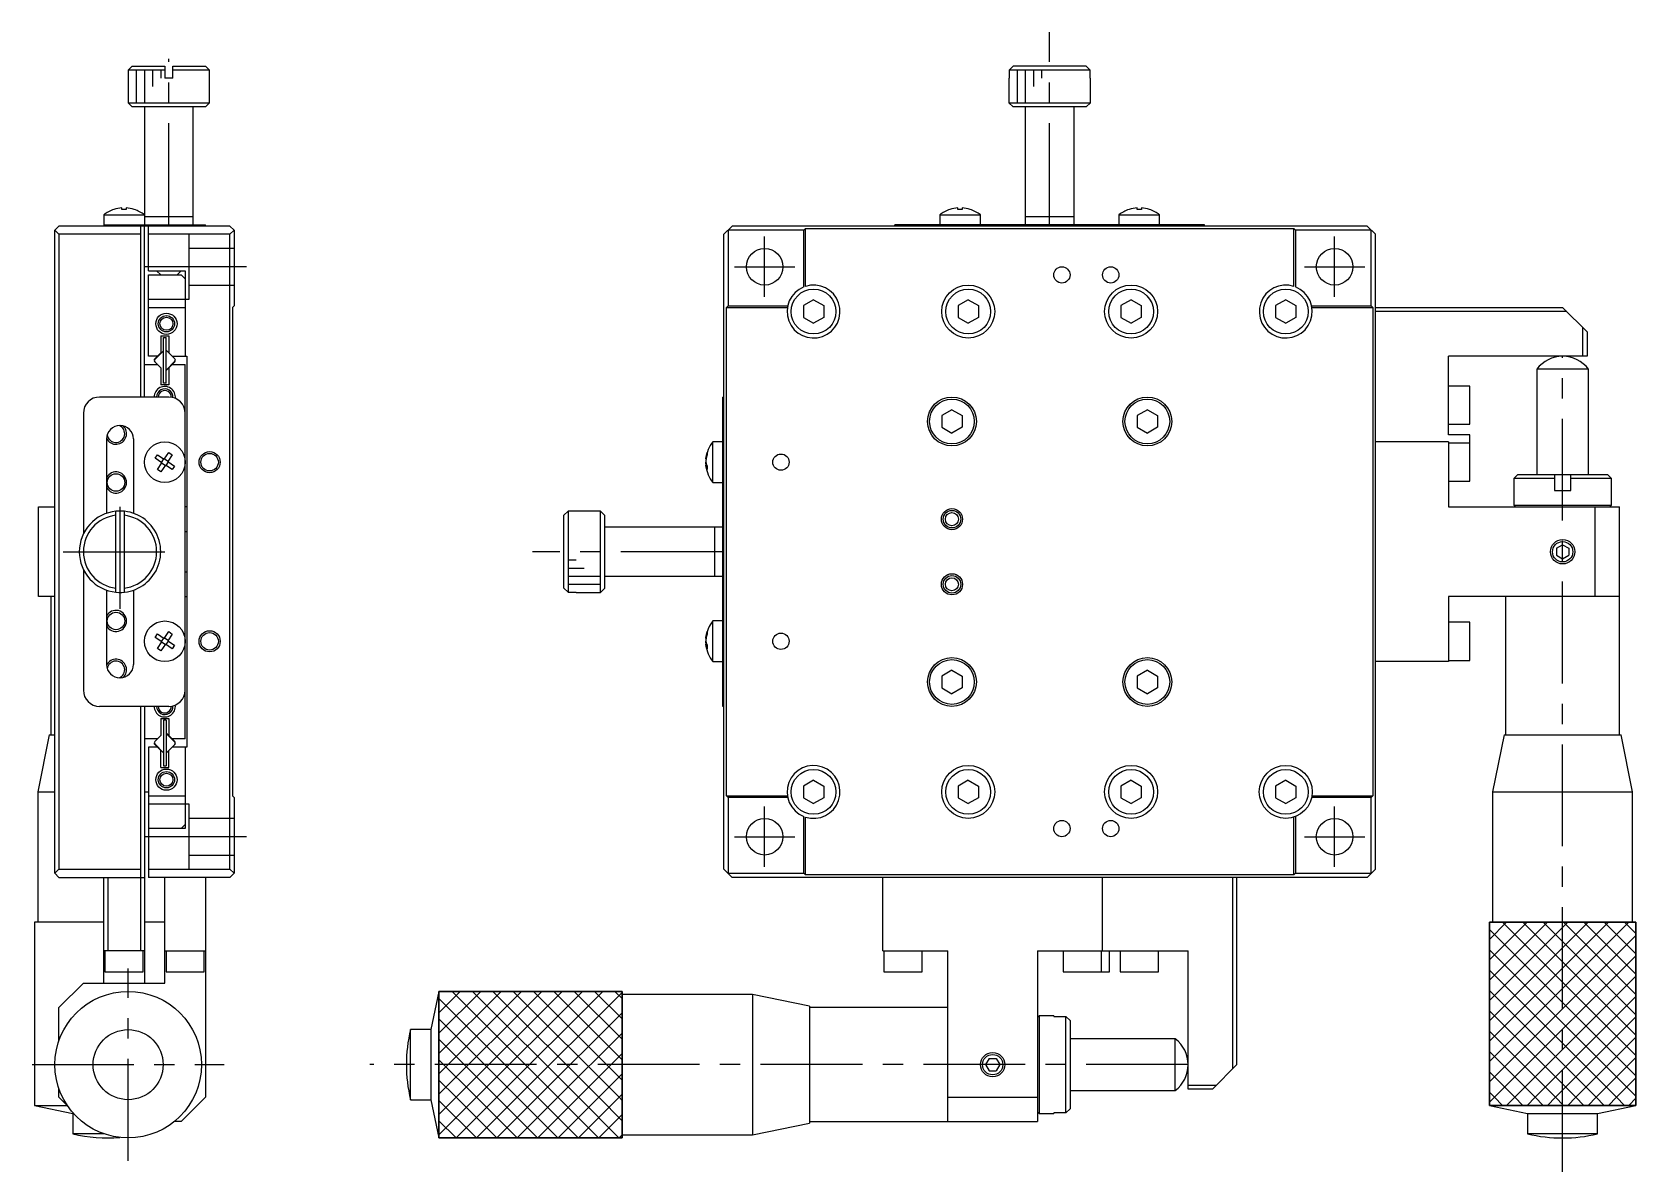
# Model space of a CAD drawing. Extents: x -129 to 390, y 9 to 271.
# Drawn here: x 193.2 to 390.2, y 85.4 to 225.4 of the extents above; entities that cross this region are included whole.
import ezdxf

# ---------------------------------------------------------------- set-up
doc = ezdxf.new("R2010")
doc.units = 0
doc.header["$LTSCALE"] = 10
doc.linetypes.add('CENTER', pattern=[2, 1.25, -0.25, 0.25, -0.25])
doc.linetypes.add('DASHED', pattern=[3.5, 2, -1.5])
doc.layers.get('0').update_dxf_attribs({"linetype": 'CONTINUOUS'})
doc.layers.add('CENTER', color=1, linetype='CENTER')

msp = doc.modelspace()

# ---------------------------------------------------------------- linework, layer by layer
at = {"color": 7, "linetype": 'CONTINUOUS'}
for p, q in [((205.522952, 221.24094), (205.022952, 220.74094)), ((209.522952, 220.74094), (205.022952, 220.74094)), ((205.022952, 220.74094), (205.022952, 216.74094)), ((205.522952, 221.24094), (209.522952, 221.24094)), ((209.522952, 221.24094), (209.522952, 219.74094)), ((210.522952, 221.24094), (214.522952, 221.24094)), ((210.522952, 219.74094), (210.522952, 221.24094)), ((215.022952, 220.74094), (210.522952, 220.74094)), ((215.022952, 220.74094), (214.522952, 221.24094)), ((215.022952, 216.74094), (215.022952, 220.74094)), ((313.215938, 220.74094), (313.718739, 221.24094)), ((323.165812, 220.74094), (313.215938, 220.74094)), ((313.215938, 220.74094), (313.215938, 219.74094)), ((322.663011, 221.24094), (313.718739, 221.24094)), ((322.663011, 221.24094), (323.165812, 220.74094)), ((323.165812, 219.74094), (323.165812, 220.74094)), ((210.522952, 219.74094), (209.522952, 219.74094)), ((313.190875, 219.74094), (313.190875, 216.74094)), ((313.215938, 219.74094), (313.190875, 219.74094)), ((323.190875, 219.74094), (323.165812, 219.74094)), ((323.190875, 216.74094), (323.190875, 219.74094)), ((205.022952, 216.74094), (205.522952, 216.24094)), ((205.022952, 216.74094), (215.022952, 216.74094)), ((214.522952, 216.24094), (215.022952, 216.74094)), ((313.190875, 216.74094), (323.190875, 216.74094)), ((313.190875, 216.74094), (313.690875, 216.24094)), ((322.690875, 216.24094), (323.190875, 216.74094)), ((214.522952, 216.24094), (205.522952, 216.24094)), ((207.022952, 216.24094), (207.022952, 201.74094)), ((213.022952, 201.74094), (213.022952, 216.24094)), ((322.690875, 216.24094), (313.690875, 216.24094)), ((315.190875, 216.24094), (315.190875, 201.74094)), ((321.190875, 201.74094), (321.190875, 216.24094)), ((202.022952, 202.963439), (207.022952, 202.963439)), ((202.022952, 202.963439), (202.022952, 201.59094)), ((203.274719, 203.632287), (203.270976, 203.639961)), ((204.262952, 203.632287), (204.262952, 203.824004)), ((204.782952, 203.632287), (204.262952, 203.632287)), ((204.782952, 203.824004), (204.782952, 203.632287)), ((205.774928, 203.639961), (205.771185, 203.632287)), ((304.690875, 202.963439), (309.690875, 202.963439)), ((304.690875, 202.963439), (304.690875, 201.74094)), ((305.942642, 203.632287), (305.938899, 203.639961)), ((306.930875, 203.632287), (306.930875, 203.824004)), ((307.450875, 203.632287), (306.930875, 203.632287)), ((307.450875, 203.824004), (307.450875, 203.632287)), ((308.442851, 203.639961), (308.439108, 203.632287)), ((309.690875, 201.74094), (309.690875, 202.963439)), ((326.690875, 202.963439), (331.690875, 202.963439)), ((326.690875, 202.963439), (326.690875, 201.74094)), ((327.942642, 203.632287), (327.938899, 203.639961)), ((328.930875, 203.632287), (328.930875, 203.824004)), ((329.450875, 203.632287), (328.930875, 203.632287)), ((329.450875, 203.824004), (329.450875, 203.632287)), ((330.442851, 203.639961), (330.439108, 203.632287)), ((331.690875, 201.74094), (331.690875, 202.963439)), ((196.022952, 201.09094), (196.522952, 201.59094)), ((196.022952, 122.09094), (196.022952, 201.09094)), ((196.522952, 200.59094), (196.022952, 201.09094)), ((217.522952, 201.59094), (196.522952, 201.59094)), ((202.022952, 201.74094), (214.522952, 201.74094)), ((206.522952, 201.59094), (206.522952, 180.59094)), ((213.022952, 202.74094), (207.022952, 202.74094)), ((207.022952, 180.59094), (207.022952, 201.59094)), ((207.522952, 196.09094), (207.522952, 201.59094)), ((214.522952, 201.59094), (214.522952, 201.74094)), ((218.022952, 201.09094), (217.522952, 201.59094)), ((218.022952, 201.09094), (217.522952, 200.59094)), ((218.022952, 201.09094), (218.022952, 191.79094)), ((279.190875, 201.59094), (278.190875, 200.59094)), ((287.990875, 201.09094), (278.690875, 201.09094)), ((278.690875, 201.09094), (278.690875, 191.79094)), ((357.190875, 201.59094), (279.190875, 201.59094)), ((287.990875, 201.09094), (288.190875, 201.29094)), ((287.990875, 194.111288), (287.990875, 201.09094)), ((288.190875, 201.29094), (348.190875, 201.29094)), ((288.190875, 194.183269), (288.190875, 201.29094)), ((299.190875, 201.59094), (299.190875, 201.74094)), ((337.190875, 201.74094), (299.190875, 201.74094)), ((321.190875, 202.74094), (315.190875, 202.74094)), ((337.190875, 201.59094), (337.190875, 201.74094)), ((348.190875, 201.29094), (348.390875, 201.09094)), ((348.190875, 194.183269), (348.190875, 201.29094)), ((357.690875, 201.09094), (348.390875, 201.09094)), ((348.390875, 201.09094), (348.390875, 194.111288)), ((358.190875, 200.59094), (357.190875, 201.59094)), ((357.690875, 191.79094), (357.690875, 201.09094)), ((196.522952, 200.59094), (196.522952, 122.59094)), ((206.522952, 200.59094), (196.522952, 200.59094)), ((217.522952, 200.59094), (207.522952, 200.59094)), ((217.522952, 122.59094), (217.522952, 200.59094)), ((278.190875, 122.59094), (278.190875, 200.59094)), ((358.190875, 122.59094), (358.190875, 200.59094)), ((207.522952, 196.09094), (212.022952, 196.09094)), ((207.522952, 195.59094), (211.522952, 195.59094)), ((207.522952, 185.59094), (207.522952, 195.59094)), ((208.522952, 196.09094), (209.022952, 195.59094)), ((211.022952, 195.59094), (211.522952, 196.09094)), ((211.522952, 195.59094), (212.022952, 195.09094)), ((212.022952, 196.09094), (212.022952, 185.59094)), ((207.522952, 191.59094), (212.022952, 191.59094)), ((218.022952, 191.79094), (217.822952, 191.59094)), ((217.822952, 191.590996), (217.822952, 131.59094)), ((278.490875, 191.59094), (278.690875, 191.79094)), ((278.490875, 131.59094), (278.490875, 191.59094)), ((278.490875, 191.59094), (285.979567, 191.59094)), ((278.690875, 191.79094), (286.017155, 191.79094)), ((289.190875, 192.534316), (287.940875, 191.812628)), ((287.940875, 191.812628), (287.940875, 190.369252)), ((289.190875, 192.534316), (290.440875, 191.812628)), ((290.440875, 191.812628), (290.440875, 190.369252)), ((308.190875, 192.534316), (306.940875, 191.812628)), ((306.940875, 191.812628), (306.940875, 190.369252)), ((308.190875, 192.534316), (309.440875, 191.812628)), ((309.440875, 191.812628), (309.440875, 190.369252)), ((328.190875, 192.534316), (326.940875, 191.812628)), ((326.940875, 191.812628), (326.940875, 190.369252)), ((328.190875, 192.534316), (329.440875, 191.812628)), ((329.440875, 191.812628), (329.440875, 190.369252)), ((347.190875, 192.534316), (345.940875, 191.812628)), ((345.940875, 191.812628), (345.940875, 190.369252)), ((347.190875, 192.534316), (348.440875, 191.812628)), ((348.440875, 191.812628), (348.440875, 190.369252)), ((350.364595, 191.79094), (357.690875, 191.79094)), ((350.402183, 191.59094), (357.890875, 191.59094)), ((357.690875, 191.79094), (357.890875, 191.59094)), ((357.890875, 191.59094), (357.890875, 131.59094)), ((358.190875, 191.59094), (381.190875, 191.59094)), ((381.690875, 191.09094), (358.190875, 191.09094)), ((381.190875, 191.59094), (384.190875, 188.59094)), ((287.940875, 190.369252), (289.190875, 189.647564)), ((290.440875, 190.369252), (289.190875, 189.647564)), ((306.940875, 190.369252), (308.190875, 189.647564)), ((309.440875, 190.369252), (308.190875, 189.647564)), ((326.940875, 190.369252), (328.190875, 189.647564)), ((329.440875, 190.369252), (328.190875, 189.647564)), ((345.940875, 190.369252), (347.190875, 189.647564)), ((348.440875, 190.369252), (347.190875, 189.647564)), ((383.690875, 185.59094), (383.690875, 189.09094)), ((209.022952, 188.09094), (210.022952, 188.09094)), ((209.022952, 188.09094), (209.022952, 186.005154)), ((209.372952, 182.29094), (209.372952, 187.89094)), ((209.372952, 187.89094), (209.672952, 187.89094)), ((209.672952, 182.29094), (209.672952, 187.89094)), ((210.022952, 188.09094), (210.022952, 186.005154)), ((384.190875, 188.59094), (384.190875, 185.59094)), ((208.608738, 185.59094), (207.522952, 185.59094)), ((209.372952, 186.284443), (208.285515, 185.197006)), ((209.022952, 186.005154), (208.285515, 185.267717)), ((210.760389, 185.267717), (209.699729, 186.328377)), ((210.437166, 185.59094), (212.222952, 185.59094)), ((212.222952, 185.59094), (212.222952, 137.59094)), ((367.190875, 175.94094), (367.190875, 185.59094)), ((384.190875, 185.59094), (367.190875, 185.59094)), ((207.022952, 184.59094), (208.608738, 184.59094)), ((208.285515, 184.914163), (209.022952, 184.176727)), ((209.022952, 184.176727), (209.022952, 182.09094)), ((209.672952, 183.897437), (210.760389, 184.984874)), ((209.699729, 183.853503), (210.760389, 184.914163)), ((210.022952, 184.176727), (210.022952, 182.09094)), ((210.437166, 184.59094), (212.022952, 184.59094)), ((212.022952, 138.59094), (212.022952, 184.59094)), ((378.015875, 184.02376), (378.015875, 171.09094)), ((384.365875, 184.02376), (378.015875, 184.02376)), ((384.365875, 171.09094), (384.365875, 184.02376)), ((210.022952, 182.09094), (209.022952, 182.09094)), ((209.672952, 182.29094), (209.372952, 182.29094)), ((369.790875, 181.94094), (367.190875, 181.94094)), ((369.790875, 177.24094), (369.790875, 181.94094)), ((210.022952, 180.59094), (201.522952, 180.59094)), ((278.040875, 142.59094), (278.040875, 180.59094)), ((278.190875, 180.59094), (278.040875, 180.59094)), ((199.522952, 178.59094), (199.522952, 163.77039)), ((306.190875, 179.034316), (304.940875, 178.312628)), ((304.940875, 178.312628), (304.940875, 176.869252)), ((306.190875, 179.034316), (307.440875, 178.312628)), ((307.440875, 178.312628), (307.440875, 176.869252)), ((330.190875, 179.034316), (328.940875, 178.312628)), ((328.940875, 178.312628), (328.940875, 176.869252)), ((330.190875, 179.034316), (331.440875, 178.312628)), ((331.440875, 178.312628), (331.440875, 176.869252)), ((202.372952, 175.44094), (202.372952, 166.310845)), ((205.672952, 175.44094), (205.672952, 166.310845)), ((304.940875, 176.869252), (306.190875, 176.147564)), ((307.440875, 176.869252), (306.190875, 176.147564)), ((328.940875, 176.869252), (330.190875, 176.147564)), ((331.440875, 176.869252), (330.190875, 176.147564)), ((367.190875, 177.24094), (369.790875, 177.24094)), ((369.790875, 175.94094), (367.190875, 175.94094)), ((369.790875, 170.24094), (369.790875, 175.94094)), ((208.341054, 173.069273), (208.630328, 173.501384)), ((208.630328, 173.501384), (209.451534, 172.951633)), ((209.451534, 172.951633), (210.001285, 173.772838)), ((210.433396, 173.483564), (209.883645, 172.662358)), ((210.001285, 173.772838), (210.433396, 173.483564)), ((275.968274, 173.058316), (276.035166, 173.419735)), ((276.149528, 173.483564), (276.022391, 173.078004)), ((276.035166, 173.419735), (276.149528, 173.772838)), ((276.149528, 173.772838), (276.149528, 173.483564)), ((276.818376, 170.09094), (276.818376, 175.09094)), ((278.040875, 175.09094), (276.818376, 175.09094)), ((367.190875, 175.09094), (358.190875, 175.09094)), ((367.190875, 175.09094), (367.190875, 167.09094)), ((369.790875, 174.94094), (367.190875, 174.94094)), ((209.162259, 172.519522), (208.341054, 173.069273)), ((208.612508, 171.698316), (209.162259, 172.519522)), ((209.044619, 171.409042), (208.612508, 171.698316)), ((209.59437, 172.230247), (209.044619, 171.409042)), ((209.107612, 172.556105), (209.396887, 172.988216)), ((209.557787, 172.1756), (209.125676, 172.464875)), ((209.488117, 173.00628), (209.920228, 172.717005)), ((210.415576, 171.680496), (209.59437, 172.230247)), ((209.938292, 172.625776), (209.649017, 172.193664)), ((209.883645, 172.662358), (210.70485, 172.112607)), ((210.70485, 172.112607), (210.415576, 171.680496)), ((276.022391, 173.078004), (275.957811, 172.662358)), ((275.957811, 172.951633), (275.968274, 173.058316)), ((275.957811, 172.951633), (275.995929, 172.951633)), ((275.957811, 172.662358), (276.022391, 172.384107)), ((275.957811, 172.519522), (275.968274, 172.59094)), ((275.995929, 172.230247), (275.957811, 172.519522)), ((275.957811, 172.519522), (275.982927, 172.519522)), ((275.957811, 172.230247), (275.968274, 172.123564)), ((275.957811, 172.230247), (276.086329, 172.230247)), ((276.022391, 171.951996), (275.957811, 172.230247)), ((276.022391, 172.384107), (276.149528, 172.112607)), ((276.149528, 171.680496), (276.022391, 171.951996)), ((276.149528, 172.112607), (276.149528, 171.680496)), ((276.818376, 170.09094), (278.040875, 170.09094)), ((367.190875, 170.24094), (369.790875, 170.24094)), ((375.690875, 171.09094), (375.190875, 170.59094)), ((380.190875, 170.59094), (375.190875, 170.59094)), ((375.190875, 170.59094), (375.190875, 167.29094)), ((375.690875, 171.09094), (380.190875, 171.09094)), ((380.190875, 171.09094), (380.190875, 169.09094)), ((380.224589, 171.09094), (382.145513, 171.09094)), ((382.190875, 169.09094), (382.190875, 171.09094)), ((382.190875, 171.09094), (386.690875, 171.09094)), ((387.190875, 170.59094), (382.190875, 170.59094)), ((387.190875, 170.59094), (386.690875, 171.09094)), ((387.190875, 167.29094), (387.190875, 170.59094)), ((380.190875, 169.09094), (382.190875, 169.09094)), ((194.022952, 156.09094), (194.022952, 167.09094)), ((194.022952, 167.09094), (196.022952, 167.09094)), ((203.522952, 156.616003), (203.522952, 166.565877)), ((204.522952, 166.565877), (204.522952, 156.616003)), ((212.222952, 167.09094), (212.022952, 167.09094)), ((258.540875, 166.063076), (259.040875, 166.565877)), ((258.540875, 157.118804), (258.540875, 166.063076)), ((259.040875, 166.565877), (259.040875, 156.616003)), ((260.040875, 166.565877), (259.040875, 166.565877)), ((260.040875, 166.59094), (260.040875, 166.565877)), ((263.040875, 166.59094), (260.040875, 166.59094)), ((263.040875, 156.59094), (263.040875, 166.59094)), ((263.540875, 166.09094), (263.040875, 166.59094)), ((263.540875, 166.09094), (263.540875, 157.09094)), ((367.190875, 167.09094), (388.190875, 167.09094)), ((375.190875, 167.29094), (375.390875, 167.09094)), ((375.190875, 167.29094), (387.190875, 167.29094)), ((385.190875, 156.09094), (385.190875, 167.09094)), ((386.990875, 167.09094), (387.190875, 167.29094)), ((388.190875, 139.09094), (388.190875, 167.09094)), ((212.022952, 164.09094), (212.222952, 164.09094)), ((278.040875, 164.59094), (263.540875, 164.59094)), ((277.040875, 164.59094), (277.040875, 158.59094)), ((380.440875, 162.023953), (381.190875, 162.456966)), ((380.440875, 162.023953), (380.440875, 161.157927)), ((381.190875, 162.456966), (381.940875, 162.023953)), ((381.940875, 162.023953), (381.940875, 161.157927)), ((380.440875, 161.157927), (381.190875, 160.724915)), ((381.190875, 160.724915), (381.940875, 161.157927)), ((199.522952, 159.411491), (199.522952, 144.59094)), ((212.222952, 159.09094), (212.022952, 159.09094)), ((263.540875, 158.59094), (278.040875, 158.59094)), ((196.022952, 156.09094), (194.022952, 156.09094)), ((195.522952, 156.09094), (195.522952, 139.09094)), ((202.372952, 156.871035), (202.372952, 147.74094)), ((205.672952, 156.871035), (205.672952, 147.74094)), ((212.022952, 156.09094), (212.222952, 156.09094)), ((259.040875, 156.616003), (258.540875, 157.118804)), ((259.040875, 156.616003), (260.040875, 156.616003)), ((260.040875, 156.616003), (260.040875, 156.59094)), ((260.040875, 156.59094), (263.040875, 156.59094)), ((263.040875, 156.59094), (263.540875, 157.09094)), ((388.190875, 156.09094), (367.190875, 156.09094)), ((367.190875, 156.09094), (367.190875, 148.09094)), ((374.190875, 156.09094), (374.190875, 139.09094)), ((209.451534, 150.951633), (210.001285, 151.772838)), ((210.001285, 151.772838), (210.433396, 151.483564)), ((276.035166, 151.419735), (276.149528, 151.772838)), ((276.149528, 151.772838), (276.149528, 151.483564)), ((276.818376, 148.09094), (276.818376, 153.09094)), ((278.040875, 153.09094), (276.818376, 153.09094)), ((369.790875, 152.94094), (367.190875, 152.94094)), ((369.790875, 148.24094), (369.790875, 152.94094)), ((208.341054, 151.069273), (208.630328, 151.501384)), ((209.162259, 150.519522), (208.341054, 151.069273)), ((208.612508, 149.698316), (209.162259, 150.519522)), ((209.044619, 149.409042), (208.612508, 149.698316)), ((208.630328, 151.501384), (209.451534, 150.951633)), ((209.59437, 150.230247), (209.044619, 149.409042)), ((209.107612, 150.556105), (209.396887, 150.988216)), ((209.557787, 150.1756), (209.125676, 150.464875)), ((209.488117, 151.00628), (209.920228, 150.717005)), ((210.415576, 149.680496), (209.59437, 150.230247)), ((209.938292, 150.625776), (209.649017, 150.193664)), ((210.433396, 151.483564), (209.883645, 150.662358)), ((209.883645, 150.662358), (210.70485, 150.112607)), ((210.70485, 150.112607), (210.415576, 149.680496)), ((276.022391, 151.078004), (275.957811, 150.662358)), ((275.957811, 150.951633), (275.968274, 151.058316)), ((275.957811, 150.951633), (275.995929, 150.951633)), ((275.957811, 150.662358), (276.022391, 150.384107)), ((275.957811, 150.519522), (275.968274, 150.59094)), ((275.995929, 150.230247), (275.957811, 150.519522)), ((275.957811, 150.519522), (275.982927, 150.519522)), ((275.957811, 150.230247), (275.968274, 150.123564)), ((275.957811, 150.230247), (276.086329, 150.230247)), ((276.022391, 149.951996), (275.957811, 150.230247)), ((275.968274, 151.058316), (276.035166, 151.419735)), ((276.149528, 151.483564), (276.022391, 151.078004)), ((276.022391, 150.384107), (276.149528, 150.112607)), ((276.149528, 149.680496), (276.022391, 149.951996)), ((276.149528, 150.112607), (276.149528, 149.680496)), ((276.818376, 148.09094), (278.040875, 148.09094)), ((367.190875, 148.09094), (358.190875, 148.09094)), ((367.190875, 148.24094), (369.790875, 148.24094)), ((306.190875, 147.034316), (304.940875, 146.312628)), ((304.940875, 146.312628), (304.940875, 144.869252)), ((306.190875, 147.034316), (307.440875, 146.312628)), ((307.440875, 146.312628), (307.440875, 144.869252)), ((330.190875, 147.034316), (328.940875, 146.312628)), ((328.940875, 146.312628), (328.940875, 144.869252)), ((330.190875, 147.034316), (331.440875, 146.312628)), ((331.440875, 146.312628), (331.440875, 144.869252)), ((304.940875, 144.869252), (306.190875, 144.147564)), ((307.440875, 144.869252), (306.190875, 144.147564)), ((328.940875, 144.869252), (330.190875, 144.147564)), ((331.440875, 144.869252), (330.190875, 144.147564)), ((210.022952, 142.59094), (201.522952, 142.59094)), ((206.522952, 142.59094), (206.522952, 112.59094)), ((207.022952, 142.59094), (207.022952, 108.59094)), ((278.190875, 142.59094), (278.040875, 142.59094)), ((209.022952, 141.09094), (210.022952, 141.09094)), ((209.022952, 141.09094), (209.022952, 139.005154)), ((209.372952, 140.89094), (209.372952, 135.29094)), ((209.672952, 140.89094), (209.372952, 140.89094)), ((209.522952, 140.89094), (209.522952, 141.09094)), ((209.672952, 140.89094), (209.672952, 135.29094)), ((210.022952, 141.09094), (210.022952, 139.005154)), ((195.322952, 139.09094), (193.922952, 132.09094)), ((195.322952, 139.09094), (196.022952, 139.09094)), ((208.608738, 138.59094), (207.022952, 138.59094)), ((209.022952, 139.005154), (208.285515, 138.267717)), ((209.372952, 136.897437), (208.285515, 137.984874)), ((208.285515, 137.914163), (209.022952, 137.176727)), ((209.022952, 139.09094), (209.108738, 139.09094)), ((209.672952, 139.284443), (210.760389, 138.197006)), ((210.760389, 138.267717), (209.699729, 139.328377)), ((209.699729, 136.853503), (210.760389, 137.914163)), ((212.022952, 138.59094), (210.437166, 138.59094)), ((373.990875, 139.09094), (372.590875, 132.09094)), ((373.990875, 139.09094), (388.390875, 139.09094)), ((389.790875, 132.09094), (388.390875, 139.09094)), ((208.608738, 137.59094), (207.522952, 137.59094)), ((207.522952, 137.59094), (207.522952, 121.59094)), ((209.022952, 135.09094), (209.022952, 137.176727)), ((210.022952, 135.09094), (210.022952, 137.176727)), ((212.222952, 137.59094), (210.437166, 137.59094)), ((212.022952, 137.59094), (212.022952, 127.59094)), ((209.022952, 135.09094), (210.022952, 135.09094)), ((209.372952, 135.29094), (209.672952, 135.29094)), ((193.922952, 132.09094), (193.922952, 116.09094)), ((193.922952, 132.09094), (196.022952, 132.09094)), ((207.022952, 132.09094), (207.524167, 132.09094)), ((289.190875, 133.534316), (287.940875, 132.812628)), ((287.940875, 132.812628), (287.940875, 131.369252)), ((289.190875, 133.534316), (290.440875, 132.812628)), ((290.440875, 132.812628), (290.440875, 131.369252)), ((308.190875, 133.534316), (306.940875, 132.812628)), ((306.940875, 132.812628), (306.940875, 131.369252)), ((308.190875, 133.534316), (309.440875, 132.812628)), ((309.440875, 132.812628), (309.440875, 131.369252)), ((328.190875, 133.534316), (326.940875, 132.812628)), ((326.940875, 132.812628), (326.940875, 131.369252)), ((328.190875, 133.534316), (329.440875, 132.812628)), ((329.440875, 132.812628), (329.440875, 131.369252)), ((347.190875, 133.534316), (345.940875, 132.812628)), ((345.940875, 132.812628), (345.940875, 131.369252)), ((347.190875, 133.534316), (348.440875, 132.812628)), ((348.440875, 132.812628), (348.440875, 131.369252)), ((372.590875, 132.09094), (389.790875, 132.09094)), ((372.590875, 132.09094), (372.590875, 116.09094)), ((389.790875, 116.09094), (389.790875, 132.09094)), ((207.522952, 131.59094), (212.022952, 131.59094)), ((217.822952, 131.59094), (218.022952, 131.39094)), ((218.022952, 131.39094), (218.022952, 122.09094)), ((278.690875, 131.39094), (278.490875, 131.59094)), ((278.490875, 131.59094), (285.979567, 131.59094)), ((278.690875, 131.39094), (278.690875, 122.09094)), ((286.017155, 131.39094), (278.690875, 131.39094)), ((287.940875, 131.369252), (289.190875, 130.647564)), ((290.440875, 131.369252), (289.190875, 130.647564)), ((306.940875, 131.369252), (308.190875, 130.647564)), ((309.440875, 131.369252), (308.190875, 130.647564)), ((326.940875, 131.369252), (328.190875, 130.647564)), ((329.440875, 131.369252), (328.190875, 130.647564)), ((345.940875, 131.369252), (347.190875, 130.647564)), ((348.440875, 131.369252), (347.190875, 130.647564)), ((357.690875, 131.39094), (350.364595, 131.39094)), ((350.402183, 131.59094), (357.890875, 131.59094)), ((357.890875, 131.59094), (357.690875, 131.39094)), ((357.690875, 122.09094), (357.690875, 131.39094)), ((211.522952, 127.59094), (212.022952, 128.09094)), ((287.990875, 122.09094), (287.990875, 129.070592)), ((288.190875, 121.89094), (288.190875, 128.998611)), ((348.190875, 121.89094), (348.190875, 128.998611)), ((348.390875, 129.070592), (348.390875, 122.09094)), ((212.022952, 127.59094), (207.522952, 127.59094)), ((196.022952, 122.09094), (196.522952, 122.59094)), ((196.522952, 122.59094), (206.522952, 122.59094)), ((207.522952, 122.59094), (217.522952, 122.59094)), ((217.522952, 122.59094), (218.022952, 122.09094)), ((278.190875, 122.59094), (279.190875, 121.59094)), ((357.190875, 121.59094), (358.190875, 122.59094)), ((196.522952, 121.59094), (196.022952, 122.09094)), ((196.522952, 121.59094), (207.022952, 121.59094)), ((202.022952, 108.59094), (202.022952, 121.59094)), ((202.522952, 121.59094), (202.522952, 112.59094)), ((217.522952, 121.59094), (207.522952, 121.59094)), ((209.522952, 108.59094), (209.522952, 121.59094)), ((214.522952, 121.59094), (214.522952, 94.59094)), ((217.522952, 121.59094), (218.022952, 122.09094)), ((278.690875, 122.09094), (287.990875, 122.09094)), ((357.190875, 121.59094), (279.190875, 121.59094)), ((288.190875, 121.89094), (287.990875, 122.09094)), ((348.190875, 121.89094), (288.190875, 121.89094)), ((297.690875, 112.59094), (297.690875, 121.59094)), ((324.690875, 112.59094), (324.690875, 121.59094)), ((340.690875, 98.09094), (340.690875, 121.59094)), ((341.190875, 98.59094), (341.190875, 121.59094)), ((348.390875, 122.09094), (348.190875, 121.89094)), ((348.390875, 122.09094), (357.690875, 122.09094)), ((202.022952, 116.09094), (193.522952, 116.09094)), ((193.522952, 116.09094), (193.522952, 93.59094)), ((209.522952, 116.09094), (207.022952, 116.09094)), ((390.190875, 116.09094), (372.190875, 116.09094)), ((207.022952, 112.59094), (202.022952, 112.59094)), ((202.172952, 112.59094), (202.172952, 109.99094)), ((206.872952, 109.99094), (206.872952, 112.59094)), ((209.522952, 112.59094), (214.522952, 112.59094)), ((209.672952, 112.59094), (209.672952, 109.99094)), ((214.372952, 109.99094), (214.372952, 112.59094)), ((297.690875, 112.59094), (305.690875, 112.59094)), ((297.840875, 112.59094), (297.840875, 109.99094)), ((302.540875, 109.99094), (302.540875, 112.59094)), ((305.690875, 91.59094), (305.690875, 112.59094)), ((316.690875, 112.59094), (316.690875, 91.59094)), ((316.690875, 112.59094), (335.190875, 112.59094)), ((319.840875, 112.59094), (319.840875, 109.99094)), ((324.540875, 109.99094), (324.540875, 112.59094)), ((325.540875, 109.99094), (325.540875, 112.59094)), ((326.840875, 112.59094), (326.840875, 109.99094)), ((331.540875, 109.99094), (331.540875, 112.59094)), ((335.190875, 95.59094), (335.190875, 112.59094)), ((199.522952, 108.59094), (196.522952, 105.59094)), ((199.522952, 108.59094), (209.522952, 108.59094)), ((202.172952, 109.99094), (206.872952, 109.99094)), ((209.672952, 109.99094), (214.372952, 109.99094)), ((297.840875, 109.99094), (302.540875, 109.99094)), ((319.840875, 109.99094), (325.540875, 109.99094)), ((326.840875, 109.99094), (331.540875, 109.99094)), ((243.190875, 107.59094), (242.190875, 102.89094)), ((265.690875, 107.59094), (265.690875, 89.59094)), ((281.690875, 107.19094), (265.690875, 107.19094)), ((288.690875, 105.79094), (281.690875, 107.19094)), ((281.690875, 107.19094), (281.690875, 89.99094)), ((196.522952, 101.54898), (196.522952, 105.59094)), ((288.690875, 105.79094), (288.690875, 91.39094)), ((305.690875, 105.59094), (288.690875, 105.59094)), ((316.890875, 104.59094), (316.690875, 104.39094)), ((316.890875, 104.59094), (316.890875, 92.59094)), ((318.690875, 104.59094), (316.890875, 104.59094)), ((318.690875, 104.59094), (318.690875, 104.50702)), ((318.690875, 104.50702), (320.190875, 104.50702)), ((320.190875, 92.67486), (320.190875, 104.50702)), ((320.190875, 104.50702), (320.690875, 103.999267)), ((242.190875, 102.89094), (239.690875, 102.89094)), ((239.690875, 94.29094), (239.690875, 102.89094)), ((242.190875, 102.89094), (242.190875, 94.29094)), ((320.690875, 103.999267), (320.690875, 93.182613)), ((333.623695, 101.76594), (320.690875, 101.76594)), ((333.623695, 95.41594), (333.623695, 101.76594)), ((310.757862, 99.34094), (310.32485, 98.59094)), ((310.32485, 98.59094), (310.757862, 97.84094)), ((310.757862, 99.34094), (311.623888, 99.34094)), ((311.623888, 99.34094), (312.0569, 98.59094)), ((312.0569, 98.59094), (311.623888, 97.84094)), ((341.190875, 98.59094), (338.190875, 95.59094)), ((310.757862, 97.84094), (311.623888, 97.84094)), ((196.522952, 94.59094), (196.522952, 95.6329)), ((196.522952, 94.59094), (197.573994, 93.539898)), ((214.522952, 94.59094), (211.522952, 91.59094)), ((305.690875, 94.59094), (316.690875, 94.59094)), ((320.690875, 95.41594), (333.623695, 95.41594)), ((335.190875, 96.09094), (338.690875, 96.09094)), ((338.190875, 95.59094), (335.190875, 95.59094)), ((193.522952, 93.59094), (197.539637, 93.59094)), ((193.522952, 93.59094), (198.222952, 92.59094)), ((198.222952, 92.59094), (198.314748, 92.59094)), ((198.222952, 92.59094), (198.222952, 90.09094)), ((239.690875, 94.29094), (242.190875, 94.29094)), ((242.190875, 94.29094), (243.190875, 89.59094)), ((316.690875, 92.79094), (316.890875, 92.59094)), ((316.890875, 92.59094), (318.690875, 92.59094)), ((320.190875, 92.67486), (318.690875, 92.67486)), ((318.690875, 92.67486), (318.690875, 92.59094)), ((320.690875, 93.182613), (320.190875, 92.67486)), ((372.190875, 93.59094), (376.890875, 92.59094)), ((376.890875, 92.59094), (376.890875, 90.09094)), ((376.890875, 92.59094), (385.490875, 92.59094)), ((384.889131, 93.59094), (390.190875, 93.59094)), ((385.490875, 92.59094), (390.190875, 93.59094)), ((385.490875, 90.09094), (385.490875, 92.59094)), ((211.522952, 91.59094), (210.679806, 91.59094)), ((281.690875, 89.99094), (288.690875, 91.39094)), ((288.690875, 91.59094), (316.690875, 91.59094)), ((202.064912, 90.09094), (198.222952, 90.09094)), ((265.690875, 89.99094), (281.690875, 89.99094)), ((385.490875, 90.09094), (376.890875, 90.09094))]:
    msp.add_line(p, q, dxfattribs=at)
at = {"color": 3, "linetype": 'CONTINUOUS'}
for p, q in [((206.022952, 220.74094), (206.022952, 216.74094)), ((207.022952, 220.74094), (207.022952, 216.74094)), ((208.022952, 220.74094), (208.022952, 218.74094)), ((209.022952, 220.74094), (209.022952, 219.74094)), ((314.190875, 220.74094), (314.190875, 216.74094)), ((315.190875, 220.74094), (315.190875, 216.74094)), ((316.190875, 220.74094), (316.190875, 218.74094)), ((317.190875, 220.74094), (317.190875, 219.74094)), ((259.040875, 160.59094), (260.040875, 160.59094)), ((259.040875, 159.59094), (261.040875, 159.59094)), ((259.040875, 158.59094), (263.040875, 158.59094)), ((259.040875, 157.59094), (263.040875, 157.59094)), ((372.190875, 116.09094), (372.190875, 93.59094)), ((372.190875, 113.96581), (374.316005, 116.09094)), ((372.190875, 111.46581), (376.816005, 116.09094)), ((372.190875, 108.96581), (379.316005, 116.09094)), ((372.190875, 106.46581), (381.816005, 116.09094)), ((372.190875, 103.96581), (384.316005, 116.09094)), ((372.190875, 101.46581), (386.816005, 116.09094)), ((372.190875, 98.96581), (389.316005, 116.09094)), ((372.190875, 93.59094), (372.190875, 116.09094)), ((372.190875, 116.09094), (390.190875, 116.09094)), ((372.190875, 115.20231), (390.190875, 97.20231)), ((372.190875, 96.46581), (390.190875, 114.46581)), ((372.590875, 116.09094), (389.790875, 116.09094)), ((373.802245, 116.09094), (390.190875, 99.70231)), ((376.302245, 116.09094), (390.190875, 102.20231)), ((378.802245, 116.09094), (390.190875, 104.70231)), ((381.302245, 116.09094), (390.190875, 107.20231)), ((383.802245, 116.09094), (390.190875, 109.70231)), ((386.302245, 116.09094), (390.190875, 112.20231)), ((388.802245, 116.09094), (390.190875, 114.70231)), ((390.190875, 93.59094), (390.190875, 116.09094)), ((390.190875, 116.09094), (390.190875, 93.59094)), ((372.190875, 112.70231), (390.190875, 94.70231)), ((372.809125, 94.58406), (390.190875, 111.96581)), ((372.190875, 110.20231), (387.809125, 94.58406)), ((375.309125, 94.58406), (390.190875, 109.46581)), ((243.190875, 107.59094), (243.190875, 89.59094)), ((265.690875, 107.59094), (243.190875, 107.59094)), ((243.190875, 107.46581), (243.316005, 107.59094)), ((243.190875, 104.96581), (245.816005, 107.59094)), ((243.190875, 102.46581), (248.316005, 107.59094)), ((243.190875, 99.96581), (250.816005, 107.59094)), ((243.190875, 97.46581), (253.316005, 107.59094)), ((243.190875, 94.96581), (255.816005, 107.59094)), ((243.190875, 107.59094), (265.690875, 107.59094)), ((243.190875, 89.59094), (243.190875, 107.59094)), ((243.190875, 106.70231), (255.309125, 94.58406)), ((244.802245, 107.59094), (257.809125, 94.58406)), ((245.309125, 94.58406), (258.316005, 107.59094)), ((247.302245, 107.59094), (260.309125, 94.58406)), ((247.809125, 94.58406), (260.816005, 107.59094)), ((249.802245, 107.59094), (262.809125, 94.58406)), ((250.309125, 94.58406), (263.316005, 107.59094)), ((252.302245, 107.59094), (265.309125, 94.58406)), ((252.809125, 94.58406), (265.690875, 107.46581)), ((254.802245, 107.59094), (265.690875, 96.70231)), ((257.302245, 107.59094), (265.690875, 99.20231)), ((259.802245, 107.59094), (265.690875, 101.70231)), ((262.302245, 107.59094), (265.690875, 104.20231)), ((264.802245, 107.59094), (265.690875, 106.70231)), ((265.690875, 89.59094), (265.690875, 107.59094)), ((265.690875, 107.59094), (265.690875, 89.59094)), ((372.190875, 107.70231), (385.309125, 94.58406)), ((377.809125, 94.58406), (390.190875, 106.96581)), ((255.309125, 94.58406), (265.690875, 104.96581)), ((372.190875, 105.20231), (382.809125, 94.58406)), ((380.309125, 94.58406), (390.190875, 104.46581)), ((243.190875, 104.20231), (252.809125, 94.58406)), ((257.809125, 94.58406), (265.690875, 102.46581)), ((372.190875, 102.70231), (380.309125, 94.58406)), ((243.190875, 101.70231), (250.309125, 94.58406)), ((382.809125, 94.58406), (390.190875, 101.96581)), ((243.190875, 99.20231), (247.809125, 94.58406)), ((260.309125, 94.58406), (265.690875, 99.96581)), ((372.190875, 100.20231), (377.809125, 94.58406)), ((385.309125, 94.58406), (390.190875, 99.46581)), ((243.190875, 96.70231), (245.309125, 94.58406)), ((262.809125, 94.58406), (265.690875, 97.46581)), ((372.190875, 97.70231), (375.309125, 94.58406)), ((387.809125, 94.58406), (390.190875, 96.96581)), ((243.190875, 92.46581), (245.309125, 94.58406)), ((243.190875, 89.96581), (247.809125, 94.58406)), ((245.309125, 94.58406), (250.302245, 89.59094)), ((245.316005, 89.59094), (250.309125, 94.58406)), ((247.809125, 94.58406), (252.802245, 89.59094)), ((247.816005, 89.59094), (252.809125, 94.58406)), ((250.309125, 94.58406), (255.302245, 89.59094)), ((250.316005, 89.59094), (255.309125, 94.58406)), ((252.809125, 94.58406), (257.802245, 89.59094)), ((252.816005, 89.59094), (257.809125, 94.58406)), ((255.309125, 94.58406), (260.302245, 89.59094)), ((255.316005, 89.59094), (260.309125, 94.58406)), ((257.809125, 94.58406), (262.802245, 89.59094)), ((257.816005, 89.59094), (262.809125, 94.58406)), ((260.309125, 94.58406), (265.302245, 89.59094)), ((260.316005, 89.59094), (265.309125, 94.58406)), ((262.809125, 94.58406), (265.690875, 91.70231)), ((265.309125, 94.58406), (265.690875, 94.96581)), ((265.309125, 94.58406), (265.690875, 94.20231)), ((372.190875, 95.20231), (372.809125, 94.58406)), ((372.190875, 93.96581), (372.809125, 94.58406)), ((372.809125, 94.58406), (373.802245, 93.59094)), ((374.316005, 93.59094), (375.309125, 94.58406)), ((375.309125, 94.58406), (376.302245, 93.59094)), ((376.816005, 93.59094), (377.809125, 94.58406)), ((377.809125, 94.58406), (378.802245, 93.59094)), ((379.316005, 93.59094), (380.309125, 94.58406)), ((380.309125, 94.58406), (381.302245, 93.59094)), ((381.816005, 93.59094), (382.809125, 94.58406)), ((382.809125, 94.58406), (383.802245, 93.59094)), ((384.316005, 93.59094), (385.309125, 94.58406)), ((385.309125, 94.58406), (386.302245, 93.59094)), ((386.816005, 93.59094), (387.809125, 94.58406)), ((387.809125, 94.58406), (388.802245, 93.59094)), ((243.190875, 94.20231), (247.802245, 89.59094)), ((372.190875, 93.59094), (384.889131, 93.59094)), ((390.190875, 93.59094), (372.190875, 93.59094)), ((389.316005, 93.59094), (390.190875, 94.46581)), ((243.190875, 91.70231), (245.302245, 89.59094)), ((262.816005, 89.59094), (265.690875, 92.46581)), ((243.190875, 89.59094), (265.690875, 89.59094)), ((265.690875, 89.59094), (243.190875, 89.59094)), ((265.316005, 89.59094), (265.690875, 89.96581))]:
    msp.add_line(p, q, dxfattribs=at)
at = {"color": 3, "linetype": 'DASHED'}
for p, q in [((212.522952, 192.59094), (212.522952, 200.59094)), ((218.022952, 198.84094), (212.522952, 198.84094)), ((212.522952, 194.34094), (218.022952, 194.34094)), ((207.522952, 192.59094), (212.522952, 192.59094)), ((212.522952, 130.59094), (207.522952, 130.59094)), ((212.522952, 122.59094), (212.522952, 130.59094)), ((218.022952, 128.84094), (212.522952, 128.84094)), ((212.522952, 124.34094), (218.022952, 124.34094))]:
    msp.add_line(p, q, dxfattribs=at)
at = {"color": 7, "linetype": 'CONTINUOUS'}
for centre, radius in [((283.190875, 196.59094), 2.25), ((353.190875, 196.59094), 2.25), ((319.690875, 195.59094), 1), ((325.690875, 195.59094), 1), ((289.190875, 191.09094), 2.75), ((308.190875, 191.09094), 3.25), ((308.190875, 191.09094), 2.75), ((328.190875, 191.09094), 3.25), ((328.190875, 191.09094), 2.75), ((347.190875, 191.09094), 2.75), ((209.722952, 189.59094), 1.3), ((209.722952, 189.59094), 0.8), ((306.190875, 177.59094), 3), ((306.190875, 177.59094), 2.75), ((330.190875, 177.59094), 3), ((330.190875, 177.59094), 2.75), ((209.522952, 172.59094), 2.5), ((215.022952, 172.59094), 1.075), ((285.190875, 172.59094), 1), ((203.522952, 170.09094), 1.075), ((306.190875, 165.59094), 1.075), ((306.190875, 165.59094), 0.8), ((381.190875, 161.59094), 1.25), ((306.190875, 157.59094), 1.075), ((306.190875, 157.59094), 0.8), ((203.522952, 153.09094), 1.075), ((209.522952, 150.59094), 2.5), ((215.022952, 150.59094), 1.075), ((285.190875, 150.59094), 1), ((306.190875, 145.59094), 3), ((306.190875, 145.59094), 2.75), ((330.190875, 145.59094), 3), ((330.190875, 145.59094), 2.75), ((209.722952, 133.59094), 1.3), ((209.722952, 133.59094), 0.8), ((289.190875, 132.09094), 2.75), ((308.190875, 132.09094), 3.25), ((308.190875, 132.09094), 2.75), ((328.190875, 132.09094), 3.25), ((328.190875, 132.09094), 2.75), ((347.190875, 132.09094), 3.25), ((347.190875, 132.09094), 2.75), ((283.190875, 126.59094), 2.25), ((319.690875, 127.59094), 1), ((325.690875, 127.59094), 1), ((353.190875, 126.59094), 2.25), ((205.022952, 98.59094), 9), ((205.022952, 98.59094), 4.3), ((311.190875, 98.59094), 1.25)]:
    msp.add_circle(centre, radius, dxfattribs=at)
at = {"color": 3, "linetype": 'CONTINUOUS'}
for centre, radius in [((209.722952, 189.59094), 1), ((215.022952, 172.59094), 1.3), ((306.190875, 165.59094), 1.3), ((381.190875, 161.59094), 1.5), ((306.190875, 157.59094), 1.3), ((215.022952, 150.59094), 1.3), ((209.722952, 133.59094), 1), ((311.190875, 98.59094), 1.5)]:
    msp.add_circle(centre, radius, dxfattribs=at)
at = {"color": 7, "linetype": 'CONTINUOUS'}
for centre, radius, start, end in [((204.522952, 199.84094), 4, 108.239752, 128.682187), ((204.522952, 199.84094), 3.991541, 93.734762, 108.223205), ((204.522952, 199.84094), 3.991541, 71.776795, 86.265238), ((204.522952, 199.84094), 4, 51.317813, 71.760248), ((307.190875, 199.84094), 4, 108.239752, 128.682187), ((307.190875, 199.84094), 3.991541, 93.734762, 108.223205), ((307.190875, 199.84094), 3.991541, 71.776795, 86.265238), ((307.190875, 199.84094), 4, 51.317813, 71.760248), ((329.190875, 199.84094), 4, 108.239752, 128.682187), ((329.190875, 199.84094), 3.991541, 93.734762, 108.223205), ((329.190875, 199.84094), 3.991541, 71.776795, 86.265238), ((329.190875, 199.84094), 4, 51.317813, 71.760248), ((289.190875, 191.09094), 3.25, 111.668185, 107.920213), ((347.190875, 191.09094), 3.25, 72.079787, 68.331815), ((208.426936, 185.126295), 0.2, 135, 190.182068), ((208.426936, 185.055585), 0.2, 135, 225), ((209.487597, 186.186956), 0.2, 124.975304, 135), ((209.558307, 186.186956), 0.2, 45, 55.024696), ((210.618967, 185.126295), 0.2, 315, 45), ((381.190875, 181.590784), 4, 37.462651, 142.537349), ((209.487597, 183.994925), 0.2, 225, 235.024696), ((209.558307, 183.994925), 0.2, 304.975304, 315), ((210.618967, 185.055585), 0.2, 315, 10.182067), ((209.522952, 180.59094), 1.3, 352.816994, 180), ((209.522952, 180.59094), 0.8, 358.382635, 180), ((201.522952, 178.59094), 2, 90, 180), ((210.022952, 178.59094), 2, 0, 90), ((204.022952, 175.44094), 1.65, 0, 180), ((203.522952, 176.09094), 1.075, 187.086756, 68.050427), ((279.940875, 172.59094), 4, 141.317813, 173.290004), ((279.940875, 172.59094), 4, 186.709996, 218.682187), ((204.022952, 161.59094), 5, 95.73917, 264.26083), ((204.022952, 161.59094), 4.5, 96.37937, 263.62063), ((204.022952, 161.59094), 5, 264.26083, 95.73917), ((204.022952, 161.59094), 4.5, 276.37937, 83.62063), ((279.940875, 150.59094), 4, 141.317813, 173.290004), ((279.940875, 150.59094), 4, 186.709996, 218.682187), ((204.022952, 147.74094), 1.65, 180, 0), ((203.522952, 147.09094), 1.075, 291.949573, 172.913244), ((201.522952, 144.59094), 2, 180, 270), ((210.022952, 144.59094), 2, 270, 0), ((209.522952, 142.59094), 1.3, 180, 7.183006), ((209.522952, 142.59094), 0.8, 180, 1.617365), ((208.426936, 138.126295), 0.2, 135, 225), ((208.426936, 138.055585), 0.2, 169.817932, 225), ((209.487597, 139.186956), 0.2, 124.975304, 135), ((209.558307, 139.186956), 0.2, 45, 55.024696), ((210.618967, 138.126295), 0.2, 349.817933, 45), ((210.618967, 138.055585), 0.2, 315, 45), ((209.487597, 136.994925), 0.2, 225, 235.024696), ((209.558307, 136.994925), 0.2, 304.975304, 315), ((289.190875, 132.09094), 3.25, 252.079787, 248.331815), ((257.930875, 98.59094), 18.74, 166.734971, 193.265029), ((331.190719, 98.59094), 4, 307.462651, 52.537349), ((202.522952, 108.33094), 18.74, 256.734971, 274.521011), ((381.190875, 108.33094), 18.74, 256.734971, 283.265029)]:
    msp.add_arc(centre, radius, start, end, dxfattribs=at)
at = {"color": 3, "linetype": 'CONTINUOUS'}
for centre, radius, start, end in [((209.522952, 180.59094), 1, 356.388171, 180), ((203.522952, 176.09094), 1.3, 207.848038, 47.289146), ((203.522952, 170.09094), 1.3, 207.795772, 152.204228), ((203.522952, 153.09094), 1.3, 207.795772, 152.204228), ((203.522952, 147.09094), 1.3, 312.710854, 152.151962), ((209.522952, 142.59094), 1, 180, 3.611829)]:
    msp.add_arc(centre, radius, start, end, dxfattribs=at)
at = {"layer": 'CENTER', "color": 1, "linetype": 'CENTER'}
for p, q in [((318.190875, 201.74094), (318.190875, 225.41594)), ((210.022952, 201.74094), (210.022952, 222.14094)), ((283.190875, 192.89094), (283.190875, 200.29094)), ((353.190875, 192.89094), (353.190875, 200.29094)), ((219.572952, 196.59094), (206.522952, 196.59094)), ((279.490875, 196.59094), (286.890875, 196.59094)), ((349.490875, 196.59094), (356.890875, 196.59094)), ((381.190875, 85.41594), (381.190875, 185.59094)), ((204.022952, 154.59094), (204.022952, 168.59094)), ((197.022952, 161.59094), (211.022952, 161.59094)), ((278.040875, 161.59094), (254.690875, 161.59094)), ((283.190875, 122.89094), (283.190875, 130.29094)), ((353.190875, 122.89094), (353.190875, 130.29094)), ((219.572952, 126.59094), (206.522952, 126.59094)), ((279.490875, 126.59094), (286.890875, 126.59094)), ((349.490875, 126.59094), (356.890875, 126.59094)), ((205.022952, 86.79094), (205.022952, 110.39094)), ((193.222952, 98.59094), (216.822952, 98.59094)), ((335.190875, 98.59094), (234.690875, 98.59094))]:
    msp.add_line(p, q, dxfattribs=at)

doc.saveas('drawing.dxf')
